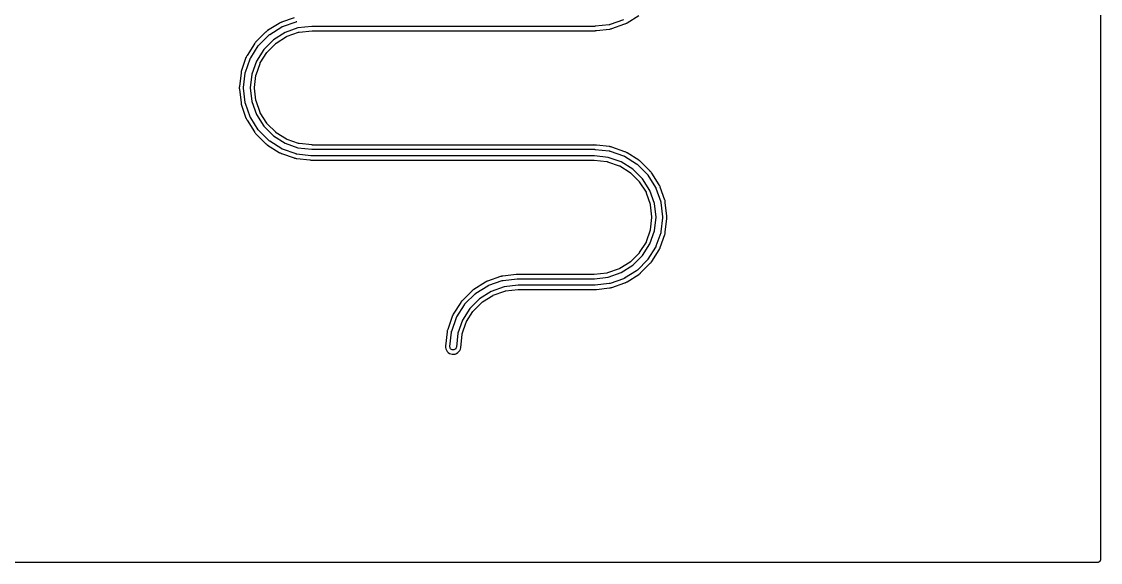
# Model space of a CAD drawing. Extents: x 140 to 150, y -60 to -50.
# Drawn here: x 145 to 150, y -60 to -57.49 of the extents above; entities that cross this region are included whole.
import ezdxf

# ---------------------------------------------------------------- set-up
doc = ezdxf.new("R2010")
doc.units = 0
doc.layers.add('BLACK', color=7, linetype='CONTINUOUS')

msp = doc.modelspace()

# ---------------------------------------------------------------- linework, layer by layer
at = {"layer": 'BLACK', "linetype": 'CONTINUOUS'}
for p, q in [((150, -55.0477), (150, -59.9874)), ((146.196, -57.4994), (146.195, -57.5005)), ((146.199, -57.4983), (146.196, -57.4994)), ((146.202, -57.4969), (146.199, -57.4981)), ((146.199, -57.4981), (146.199, -57.4982)), ((146.199, -57.4982), (146.199, -57.4982)), ((146.199, -57.4982), (146.199, -57.4983)), ((146.203, -57.4964), (146.202, -57.4969)), ((146.204, -57.4963), (146.203, -57.4964)), ((146.264, -57.475), (146.204, -57.4961)), ((146.204, -57.4961), (146.204, -57.4962)), ((146.204, -57.4962), (146.204, -57.4963)), ((146.21, -57.5154), (146.272, -57.4935)), ((146.272, -57.4935), (146.273, -57.4932)), ((146.273, -57.4932), (146.274, -57.4929)), ((146.274, -57.4929), (146.275, -57.4926)), ((147.79, -57.4846), (147.728, -57.5065)), ((147.804, -57.5006), (147.805, -57.4995)), ((147.805, -57.4994), (147.806, -57.4993)), ((147.805, -57.4995), (147.805, -57.4994)), ((147.806, -57.499), (147.86, -57.4651)), ((147.806, -57.4993), (147.806, -57.499)), ((146.131, -57.5419), (146.086, -57.587)), ((146.132, -57.5416), (146.131, -57.5419)), ((146.133, -57.5399), (146.132, -57.5412)), ((146.132, -57.5412), (146.132, -57.5414)), ((146.132, -57.5414), (146.132, -57.5416)), ((146.135, -57.5382), (146.133, -57.5399)), ((146.136, -57.538), (146.135, -57.5381)), ((146.135, -57.5381), (146.135, -57.5381)), ((146.135, -57.5381), (146.135, -57.5382)), ((146.138, -57.5362), (146.136, -57.538)), ((146.139, -57.5354), (146.138, -57.5362)), ((146.14, -57.5352), (146.139, -57.5354)), ((146.194, -57.501), (146.14, -57.5349)), ((146.14, -57.5349), (146.14, -57.535)), ((146.14, -57.535), (146.14, -57.5352)), ((146.15, -57.5525), (146.206, -57.5173)), ((146.221, -57.5433), (146.167, -57.5773)), ((146.195, -57.5006), (146.194, -57.5007)), ((146.194, -57.5007), (146.194, -57.501)), ((146.195, -57.5005), (146.195, -57.5006)), ((146.206, -57.5167), (146.208, -57.5162)), ((146.206, -57.5173), (146.206, -57.5167)), ((146.208, -57.5162), (146.209, -57.5156)), ((146.209, -57.5156), (146.21, -57.5154)), ((146.281, -57.5222), (146.221, -57.5433)), ((146.231, -57.561), (146.284, -57.5423)), ((146.345, -57.515), (146.281, -57.5222)), ((146.284, -57.5422), (146.285, -57.542)), ((146.284, -57.5423), (146.284, -57.5422)), ((146.284, -57.5423), (146.284, -57.5423)), ((146.284, -57.5423), (146.284, -57.5423)), ((146.285, -57.542), (146.287, -57.5417)), ((146.287, -57.5417), (146.346, -57.5351)), ((146.287, -57.5417), (146.287, -57.5417)), ((146.287, -57.5417), (146.287, -57.5417)), ((147.654, -57.515), (146.345, -57.515)), ((146.346, -57.5351), (146.347, -57.535)), ((146.346, -57.5351), (146.346, -57.5351)), ((146.346, -57.5351), (146.346, -57.5351)), ((146.347, -57.535), (147.651, -57.535)), ((147.651, -57.535), (147.652, -57.535)), ((147.652, -57.535), (147.652, -57.5351)), ((147.652, -57.5351), (147.656, -57.535)), ((147.656, -57.515), (147.654, -57.515)), ((147.654, -57.515), (147.654, -57.515)), ((147.657, -57.515), (147.656, -57.515)), ((147.656, -57.515), (147.656, -57.515)), ((147.656, -57.535), (147.656, -57.535)), ((147.656, -57.535), (147.658, -57.535)), ((147.659, -57.5148), (147.657, -57.5149)), ((147.657, -57.5149), (147.657, -57.515)), ((147.657, -57.515), (147.657, -57.515)), ((147.658, -57.535), (147.659, -57.5348)), ((147.724, -57.5074), (147.659, -57.5148)), ((147.659, -57.5148), (147.659, -57.5148)), ((147.659, -57.5348), (147.663, -57.5344)), ((147.659, -57.5348), (147.659, -57.5348)), ((147.659, -57.5348), (147.659, -57.5348)), ((147.663, -57.5344), (147.664, -57.5343)), ((147.664, -57.5343), (147.725, -57.5274)), ((147.725, -57.5074), (147.724, -57.5074)), ((147.726, -57.5071), (147.725, -57.5074)), ((147.725, -57.5274), (147.725, -57.5274)), ((147.725, -57.5274), (147.725, -57.5274)), ((147.725, -57.5274), (147.726, -57.5274)), ((147.727, -57.5068), (147.726, -57.5071)), ((147.726, -57.5274), (147.727, -57.5273)), ((147.728, -57.5065), (147.727, -57.5068)), ((147.727, -57.5273), (147.73, -57.5266)), ((147.73, -57.5266), (147.733, -57.526)), ((147.73, -57.5266), (147.73, -57.5266)), ((147.73, -57.5266), (147.73, -57.5266)), ((147.73, -57.5266), (147.73, -57.5266)), ((147.733, -57.526), (147.735, -57.5253)), ((147.735, -57.5251), (147.736, -57.525)), ((147.735, -57.5252), (147.735, -57.5251)), ((147.735, -57.5253), (147.735, -57.5252)), ((147.736, -57.525), (147.796, -57.5039)), ((147.796, -57.5037), (147.797, -57.5036)), ((147.796, -57.5038), (147.796, -57.5037)), ((147.796, -57.5039), (147.796, -57.5038)), ((147.797, -57.5036), (147.798, -57.5031)), ((147.798, -57.5031), (147.801, -57.5019)), ((147.801, -57.5017), (147.804, -57.5006)), ((147.801, -57.5018), (147.801, -57.5017)), ((147.801, -57.5019), (147.801, -57.5018)), ((147.801, -57.5018), (147.801, -57.5018)), ((146.079, -57.5957), (146.045, -57.6498)), ((146.08, -57.5951), (146.079, -57.5954)), ((146.079, -57.5954), (146.079, -57.5957)), ((146.081, -57.5934), (146.08, -57.595)), ((146.08, -57.595), (146.08, -57.5951)), ((146.082, -57.5913), (146.081, -57.5934)), ((146.084, -57.5888), (146.082, -57.591)), ((146.082, -57.591), (146.082, -57.5911)), ((146.082, -57.5911), (146.082, -57.5912)), ((146.082, -57.5912), (146.082, -57.5913)), ((146.086, -57.5876), (146.084, -57.5888)), ((146.086, -57.587), (146.086, -57.5871)), ((146.086, -57.5871), (146.086, -57.5874)), ((146.086, -57.5874), (146.086, -57.5876)), ((146.1, -57.602), (146.146, -57.5552)), ((146.167, -57.5773), (146.122, -57.6224)), ((146.138, -57.6339), (146.178, -57.594)), ((146.146, -57.5552), (146.147, -57.5545)), ((146.147, -57.5545), (146.148, -57.5537)), ((146.148, -57.5537), (146.149, -57.5529)), ((146.149, -57.5529), (146.15, -57.5525)), ((146.178, -57.5937), (146.179, -57.593)), ((146.178, -57.5938), (146.178, -57.5937)), ((146.178, -57.5939), (146.178, -57.5938)), ((146.178, -57.594), (146.178, -57.5939)), ((146.179, -57.593), (146.18, -57.5923)), ((146.18, -57.5922), (146.228, -57.5622)), ((146.18, -57.5923), (146.18, -57.5922)), ((146.18, -57.5923), (146.18, -57.5923)), ((146.228, -57.5621), (146.229, -57.562)), ((146.228, -57.5622), (146.228, -57.5621)), ((146.228, -57.5621), (146.228, -57.5621)), ((146.229, -57.562), (146.23, -57.5615)), ((146.23, -57.5615), (146.231, -57.561)), ((146.231, -57.561), (146.231, -57.561)), ((146.231, -57.561), (146.231, -57.561)), ((146.045, -57.6498), (146.045, -57.6499)), ((146.045, -57.6499), (146.045, -57.6502)), ((146.062, -57.6614), (146.097, -57.6054)), ((146.122, -57.6224), (146.088, -57.6764)), ((146.097, -57.6046), (146.098, -57.6036)), ((146.097, -57.6054), (146.097, -57.6046)), ((146.098, -57.6036), (146.099, -57.6026)), ((146.099, -57.6026), (146.1, -57.602)), ((146.106, -57.6839), (146.137, -57.6361)), ((146.137, -57.6349), (146.138, -57.634)), ((146.137, -57.6358), (146.137, -57.6349)), ((146.137, -57.6359), (146.137, -57.6358)), ((146.137, -57.636), (146.137, -57.6359)), ((146.137, -57.6361), (146.137, -57.636)), ((146.138, -57.634), (146.138, -57.6339)), ((146.138, -57.634), (146.138, -57.634)), ((146.04, -57.6599), (146.019, -57.7201)), ((146.038, -57.7278), (146.06, -57.6653)), ((146.041, -57.6595), (146.04, -57.6599)), ((146.042, -57.6548), (146.041, -57.6573)), ((146.041, -57.6573), (146.041, -57.659)), ((146.041, -57.659), (146.041, -57.6592)), ((146.041, -57.6592), (146.041, -57.6595)), ((146.043, -57.6545), (146.042, -57.6547)), ((146.042, -57.6547), (146.042, -57.6547)), ((146.042, -57.6547), (146.042, -57.6548)), ((146.044, -57.652), (146.043, -57.6545)), ((146.045, -57.6505), (146.044, -57.652)), ((146.045, -57.6502), (146.045, -57.6505)), ((146.06, -57.6634), (146.061, -57.6622)), ((146.06, -57.6645), (146.06, -57.6634)), ((146.06, -57.6653), (146.06, -57.6645)), ((146.061, -57.6622), (146.062, -57.6614)), ((146.088, -57.6764), (146.067, -57.7366)), ((146.087, -57.7397), (146.105, -57.6865)), ((146.105, -57.6861), (146.106, -57.6851)), ((146.105, -57.6862), (146.105, -57.6861)), ((146.105, -57.6863), (146.105, -57.6862)), ((146.105, -57.6865), (146.105, -57.6863)), ((146.106, -57.684), (146.106, -57.6839)), ((146.106, -57.6841), (146.106, -57.684)), ((146.106, -57.6851), (146.106, -57.6841)), ((146.017, -57.731), (146.01, -57.7944)), ((146.018, -57.7256), (146.017, -57.7283)), ((146.017, -57.7283), (146.017, -57.7301)), ((146.017, -57.7301), (146.017, -57.7303)), ((146.017, -57.7303), (146.017, -57.7306)), ((146.017, -57.7306), (146.017, -57.731)), ((146.019, -57.7209), (146.018, -57.7226)), ((146.018, -57.7226), (146.018, -57.7253)), ((146.018, -57.7253), (146.018, -57.7254)), ((146.018, -57.7254), (146.018, -57.7255)), ((146.018, -57.7255), (146.018, -57.7256)), ((146.019, -57.7201), (146.019, -57.7203)), ((146.019, -57.7203), (146.019, -57.7206)), ((146.019, -57.7206), (146.019, -57.7209)), ((146.029, -57.7978), (146.037, -57.7321)), ((146.037, -57.7287), (146.038, -57.7278)), ((146.037, -57.7299), (146.037, -57.7287)), ((146.037, -57.7311), (146.037, -57.7299)), ((146.037, -57.7321), (146.037, -57.7311)), ((146.067, -57.7366), (146.059, -57.8)), ((146.08, -57.7986), (146.086, -57.7425)), ((146.086, -57.741), (146.087, -57.7399)), ((146.086, -57.7421), (146.086, -57.741)), ((146.086, -57.7422), (146.086, -57.7421)), ((146.086, -57.7423), (146.086, -57.7422)), ((146.086, -57.7425), (146.086, -57.7423)), ((146.087, -57.7398), (146.087, -57.7397)), ((146.087, -57.7399), (146.087, -57.7398)), ((146.01, -57.7953), (146.009, -57.797)), ((146.009, -57.797), (146.009, -57.7998)), ((146.009, -57.7998), (146.009, -57.8)), ((146.009, -57.8), (146.009, -57.8001)), ((146.01, -57.7944), (146.01, -57.7946)), ((146.01, -57.7946), (146.01, -57.7949)), ((146.01, -57.7949), (146.01, -57.7953)), ((146.029, -57.7987), (146.029, -57.7978)), ((146.029, -57.8), (146.029, -57.7987)), ((146.029, -57.8013), (146.029, -57.8)), ((146.059, -57.8), (146.067, -57.8634)), ((146.08, -57.7987), (146.08, -57.7986)), ((146.08, -57.7988), (146.08, -57.7987)), ((146.08, -57.7999), (146.08, -57.7988)), ((146.08, -57.8011), (146.08, -57.7999)), ((146.009, -57.8001), (146.009, -57.8002)), ((146.009, -57.8002), (146.009, -57.803)), ((146.009, -57.803), (146.01, -57.8047)), ((146.01, -57.8047), (146.01, -57.8049)), ((146.01, -57.8049), (146.01, -57.8052)), ((146.01, -57.8052), (146.01, -57.8056)), ((146.01, -57.8056), (146.017, -57.869)), ((146.029, -57.8022), (146.029, -57.8013)), ((146.037, -57.8679), (146.029, -57.8022)), ((146.08, -57.8012), (146.08, -57.8011)), ((146.08, -57.8011), (146.08, -57.8011)), ((146.08, -57.8014), (146.08, -57.8012)), ((146.086, -57.8575), (146.08, -57.8014)), ((146.017, -57.869), (146.017, -57.8692)), ((146.017, -57.8692), (146.017, -57.8695)), ((146.017, -57.8695), (146.017, -57.8699)), ((146.017, -57.8699), (146.017, -57.8717)), ((146.017, -57.8717), (146.018, -57.8744)), ((146.018, -57.8744), (146.018, -57.8745)), ((146.018, -57.8745), (146.018, -57.8746)), ((146.018, -57.8746), (146.018, -57.8747)), ((146.018, -57.8747), (146.018, -57.8774)), ((146.018, -57.8774), (146.019, -57.8791)), ((146.019, -57.8791), (146.019, -57.8792)), ((146.019, -57.8792), (146.019, -57.8796)), ((146.019, -57.8796), (146.019, -57.8799)), ((146.019, -57.8799), (146.04, -57.9401)), ((146.037, -57.8689), (146.037, -57.8679)), ((146.037, -57.8701), (146.037, -57.8689)), ((146.037, -57.8713), (146.037, -57.8701)), ((146.038, -57.8722), (146.037, -57.8713)), ((146.06, -57.9346), (146.038, -57.8722)), ((146.067, -57.8634), (146.088, -57.9236)), ((146.086, -57.8576), (146.086, -57.8575)), ((146.086, -57.8577), (146.086, -57.8576)), ((146.086, -57.8588), (146.086, -57.8577)), ((146.087, -57.8599), (146.086, -57.8588)), ((146.087, -57.86), (146.087, -57.8599)), ((146.087, -57.8601), (146.087, -57.86)), ((146.087, -57.8603), (146.087, -57.8601)), ((146.105, -57.9135), (146.087, -57.8603)), ((146.04, -57.9401), (146.04, -57.9403)), ((146.04, -57.9403), (146.041, -57.9407)), ((146.041, -57.9407), (146.041, -57.941)), ((146.041, -57.941), (146.041, -57.9427)), ((146.041, -57.9427), (146.042, -57.9452)), ((146.042, -57.9452), (146.042, -57.9453)), ((146.042, -57.9453), (146.042, -57.9454)), ((146.042, -57.9454), (146.043, -57.9455)), ((146.043, -57.9455), (146.044, -57.948)), ((146.044, -57.948), (146.045, -57.9495)), ((146.045, -57.9495), (146.045, -57.9496)), ((146.045, -57.9496), (146.045, -57.9499)), ((146.045, -57.9499), (146.045, -57.9502)), ((146.06, -57.9355), (146.06, -57.9346)), ((146.06, -57.9366), (146.06, -57.9355)), ((146.061, -57.9378), (146.06, -57.9366)), ((146.062, -57.9386), (146.061, -57.9378)), ((146.097, -57.9946), (146.062, -57.9386)), ((146.088, -57.9236), (146.122, -57.9776)), ((146.105, -57.9136), (146.105, -57.9135)), ((146.105, -57.9137), (146.105, -57.9136)), ((146.106, -57.9148), (146.105, -57.9137)), ((146.106, -57.9158), (146.106, -57.9148)), ((146.106, -57.9159), (146.106, -57.9158)), ((146.106, -57.9161), (146.106, -57.9159)), ((146.106, -57.9159), (146.106, -57.9159)), ((146.137, -57.9639), (146.106, -57.9161)), ((146.045, -57.9502), (146.079, -58.0043)), ((146.097, -57.9954), (146.097, -57.9946)), ((146.098, -57.9964), (146.097, -57.9954)), ((146.099, -57.9974), (146.098, -57.9964)), ((146.1, -57.998), (146.099, -57.9974)), ((146.146, -58.0448), (146.1, -57.998)), ((146.122, -57.9776), (146.167, -58.0227)), ((146.137, -57.964), (146.137, -57.9639)), ((146.137, -57.9649), (146.137, -57.964)), ((146.137, -57.964), (146.137, -57.964)), ((146.138, -57.9658), (146.137, -57.9649)), ((146.138, -57.9659), (146.138, -57.9658)), ((146.138, -57.966), (146.138, -57.9659)), ((146.138, -57.9661), (146.138, -57.966)), ((146.178, -58.006), (146.138, -57.9661)), ((146.079, -58.0043), (146.079, -58.0044)), ((146.079, -58.0044), (146.079, -58.0047)), ((146.079, -58.0047), (146.08, -58.005)), ((146.08, -58.005), (146.081, -58.0066)), ((146.081, -58.0066), (146.082, -58.0087)), ((146.082, -58.0087), (146.082, -58.0089)), ((146.082, -58.0089), (146.082, -58.0089)), ((146.082, -58.0089), (146.082, -58.009)), ((146.082, -58.009), (146.084, -58.0112)), ((146.084, -58.0112), (146.086, -58.0124)), ((146.086, -58.0124), (146.086, -58.0125)), ((146.086, -58.0125), (146.086, -58.0128)), ((146.086, -58.0128), (146.086, -58.013)), ((146.086, -58.013), (146.131, -58.0581)), ((146.147, -58.0455), (146.146, -58.0448)), ((146.148, -58.0463), (146.147, -58.0455)), ((146.149, -58.0471), (146.148, -58.0463)), ((146.15, -58.0475), (146.149, -58.0471)), ((146.206, -58.0827), (146.15, -58.0475)), ((146.167, -58.0227), (146.221, -58.0567)), ((146.178, -58.0061), (146.178, -58.006)), ((146.179, -58.0068), (146.178, -58.0061)), ((146.178, -58.0061), (146.178, -58.0061)), ((146.18, -58.0076), (146.179, -58.0068)), ((146.18, -58.0077), (146.18, -58.0076)), ((146.18, -58.0076), (146.18, -58.0076)), ((146.18, -58.0078), (146.18, -58.0077)), ((146.228, -58.0378), (146.18, -58.0078)), ((146.228, -58.0379), (146.228, -58.0378)), ((146.228, -58.0378), (146.228, -58.0378)), ((146.229, -58.0384), (146.228, -58.0379)), ((146.23, -58.0389), (146.229, -58.0384)), ((146.231, -58.0389), (146.23, -58.0389)), ((146.231, -58.039), (146.231, -58.0389)), ((146.284, -58.0577), (146.231, -58.039)), ((146.231, -58.039), (146.231, -58.039)), ((146.131, -58.0581), (146.131, -58.0583)), ((146.131, -58.0583), (146.132, -58.0585)), ((146.132, -58.0585), (146.132, -58.0588)), ((146.132, -58.0588), (146.133, -58.0601)), ((146.133, -58.0601), (146.135, -58.0618)), ((146.135, -58.0618), (146.135, -58.0619)), ((146.135, -58.0619), (146.135, -58.062)), ((146.135, -58.062), (146.136, -58.062)), ((146.136, -58.062), (146.138, -58.0638)), ((146.138, -58.0638), (146.139, -58.0646)), ((146.139, -58.0646), (146.139, -58.0647)), ((146.139, -58.0647), (146.14, -58.0649)), ((146.14, -58.0649), (146.14, -58.0651)), ((146.14, -58.0651), (146.194, -58.099)), ((146.194, -58.099), (146.194, -58.0991)), ((146.194, -58.0991), (146.195, -58.0994)), ((146.195, -58.0994), (146.195, -58.0995)), ((146.195, -58.0995), (146.196, -58.1006)), ((146.206, -58.0833), (146.206, -58.0827)), ((146.208, -58.0838), (146.206, -58.0833)), ((146.209, -58.0844), (146.208, -58.0838)), ((146.21, -58.0846), (146.209, -58.0844)), ((146.272, -58.1065), (146.21, -58.0846)), ((146.221, -58.0567), (146.281, -58.0778)), ((146.281, -58.0778), (146.345, -58.085)), ((146.285, -58.058), (146.284, -58.0577)), ((146.284, -58.0577), (146.284, -58.0577)), ((146.284, -58.0577), (146.284, -58.0577)), ((146.286, -58.0583), (146.285, -58.058)), ((146.287, -58.0583), (146.286, -58.0583)), ((146.346, -58.0649), (146.287, -58.0583)), ((146.287, -58.0583), (146.287, -58.0583)), ((146.287, -58.0583), (146.287, -58.0583)), ((146.345, -58.085), (147.654, -58.085)), ((146.347, -58.065), (146.346, -58.0649)), ((146.346, -58.0649), (146.346, -58.0649)), ((147.651, -58.065), (146.347, -58.065)), ((146.347, -58.065), (146.347, -58.065)), ((147.652, -58.0649), (147.651, -58.065)), ((147.656, -58.065), (147.652, -58.0649)), ((147.654, -58.085), (147.654, -58.085)), ((147.654, -58.085), (147.656, -58.085)), ((147.658, -58.065), (147.656, -58.065)), ((147.656, -58.065), (147.656, -58.065)), ((147.656, -58.065), (147.656, -58.065)), ((147.656, -58.085), (147.656, -58.085)), ((147.656, -58.085), (147.657, -58.085)), ((147.657, -58.085), (147.657, -58.085)), ((147.657, -58.085), (147.657, -58.0851)), ((147.657, -58.0851), (147.659, -58.0852)), ((147.659, -58.0652), (147.658, -58.065)), ((147.663, -58.0656), (147.659, -58.0652)), ((147.659, -58.0652), (147.659, -58.0652)), ((147.659, -58.0652), (147.659, -58.0652)), ((147.659, -58.0852), (147.659, -58.0852)), ((147.659, -58.0852), (147.724, -58.0926)), ((147.664, -58.0657), (147.663, -58.0656)), ((147.725, -58.0726), (147.664, -58.0657)), ((147.664, -58.0657), (147.664, -58.0657)), ((147.724, -58.0926), (147.725, -58.0926)), ((147.726, -58.0726), (147.725, -58.0726)), ((147.725, -58.0726), (147.725, -58.0726)), ((147.725, -58.0726), (147.725, -58.0726)), ((147.725, -58.0926), (147.726, -58.0929)), ((147.727, -58.0727), (147.726, -58.0726)), ((147.726, -58.0929), (147.727, -58.0932)), ((147.73, -58.0734), (147.727, -58.0727)), ((147.727, -58.0932), (147.728, -58.0935)), ((147.728, -58.0935), (147.79, -58.1154)), ((147.733, -58.074), (147.73, -58.0734)), ((147.73, -58.0734), (147.73, -58.0734)), ((147.73, -58.0734), (147.73, -58.0734)), ((147.73, -58.0734), (147.73, -58.0734)), ((147.735, -58.0747), (147.733, -58.074)), ((147.735, -58.0748), (147.735, -58.0747)), ((147.735, -58.075), (147.735, -58.0748)), ((147.736, -58.075), (147.735, -58.075)), ((147.796, -58.0961), (147.736, -58.075)), ((147.796, -58.0962), (147.796, -58.0961)), ((147.797, -58.0963), (147.796, -58.0962)), ((147.797, -58.0964), (147.797, -58.0963)), ((147.798, -58.0969), (147.797, -58.0964)), ((147.801, -58.0981), (147.798, -58.0969)), ((147.801, -58.0982), (147.801, -58.0981)), ((147.801, -58.0981), (147.801, -58.0981)), ((147.804, -58.0994), (147.801, -58.0982)), ((147.801, -58.0982), (147.801, -58.0982)), ((147.805, -58.1005), (147.804, -58.0994)), ((146.196, -58.1006), (146.199, -58.1017)), ((146.199, -58.1017), (146.199, -58.1018)), ((146.199, -58.1018), (146.199, -58.1019)), ((146.199, -58.1019), (146.199, -58.1019)), ((146.199, -58.1019), (146.202, -58.1031)), ((146.202, -58.1031), (146.203, -58.1036)), ((146.203, -58.1036), (146.203, -58.1037)), ((146.203, -58.1037), (146.204, -58.1038)), ((146.204, -58.1038), (146.204, -58.1039)), ((146.204, -58.1039), (146.264, -58.125)), ((146.264, -58.125), (146.265, -58.125)), ((146.265, -58.125), (146.265, -58.1252)), ((146.265, -58.1252), (146.265, -58.1253)), ((146.265, -58.1253), (146.267, -58.126)), ((146.267, -58.126), (146.27, -58.1266)), ((146.27, -58.1266), (146.27, -58.1266)), ((146.27, -58.1266), (146.27, -58.1266)), ((146.27, -58.1266), (146.27, -58.1266)), ((146.27, -58.1266), (146.273, -58.1273)), ((146.273, -58.1068), (146.272, -58.1065)), ((146.274, -58.1071), (146.273, -58.1068)), ((146.273, -58.1273), (146.274, -58.1274)), ((146.275, -58.1074), (146.274, -58.1071)), ((146.274, -58.1274), (146.275, -58.1274)), ((146.276, -58.1074), (146.275, -58.1074)), ((146.275, -58.1274), (146.275, -58.1274)), ((146.275, -58.1274), (146.275, -58.1274)), ((146.275, -58.1274), (146.336, -58.1343)), ((146.341, -58.1148), (146.276, -58.1074)), ((146.336, -58.1343), (146.336, -58.1343)), ((146.336, -58.1343), (146.337, -58.1344)), ((146.337, -58.1344), (146.34, -58.1348)), ((146.34, -58.1348), (146.341, -58.1348)), ((146.343, -58.1149), (146.341, -58.1148)), ((146.341, -58.1148), (146.341, -58.1148)), ((146.341, -58.1348), (146.341, -58.1348)), ((146.341, -58.1348), (146.342, -58.135)), ((146.342, -58.135), (146.344, -58.135)), ((146.343, -58.115), (146.343, -58.1149)), ((146.344, -58.115), (146.343, -58.115)), ((146.343, -58.115), (146.343, -58.115)), ((146.346, -58.115), (146.344, -58.115)), ((146.344, -58.115), (146.344, -58.115)), ((146.344, -58.135), (146.344, -58.135)), ((146.344, -58.135), (146.344, -58.135)), ((146.344, -58.135), (146.348, -58.1351)), ((147.655, -58.115), (146.346, -58.115)), ((146.346, -58.115), (146.346, -58.115)), ((146.348, -58.1351), (146.349, -58.135)), ((146.349, -58.135), (147.653, -58.135)), ((147.653, -58.135), (147.653, -58.135)), ((147.653, -58.135), (147.654, -58.1351)), ((147.654, -58.1351), (147.654, -58.1351)), ((147.654, -58.1351), (147.713, -58.1417)), ((147.719, -58.1222), (147.655, -58.115)), ((147.713, -58.1417), (147.713, -58.1417)), ((147.713, -58.1417), (147.713, -58.1417)), ((147.713, -58.1417), (147.714, -58.1417)), ((147.714, -58.1417), (147.715, -58.142)), ((147.715, -58.142), (147.716, -58.1423)), ((147.716, -58.1423), (147.716, -58.1423)), ((147.716, -58.1423), (147.716, -58.1423)), ((147.716, -58.1423), (147.769, -58.161)), ((147.779, -58.1433), (147.719, -58.1222)), ((147.833, -58.1773), (147.779, -58.1433)), ((147.79, -58.1154), (147.791, -58.1156)), ((147.791, -58.1156), (147.792, -58.1162)), ((147.792, -58.1162), (147.794, -58.1167)), ((147.794, -58.1167), (147.794, -58.1173)), ((147.794, -58.1173), (147.85, -58.1525)), ((147.805, -58.1006), (147.805, -58.1005)), ((147.806, -58.1009), (147.805, -58.1006)), ((147.806, -58.101), (147.806, -58.1009)), ((147.86, -58.1349), (147.806, -58.101)), ((147.86, -58.1351), (147.86, -58.1349)), ((147.861, -58.1353), (147.86, -58.1351)), ((147.861, -58.1354), (147.861, -58.1353)), ((147.862, -58.1362), (147.861, -58.1354)), ((147.864, -58.138), (147.862, -58.1362)), ((147.865, -58.1381), (147.864, -58.138)), ((147.864, -58.138), (147.864, -58.138)), ((147.865, -58.1382), (147.865, -58.1381)), ((147.867, -58.1399), (147.865, -58.1382)), ((147.868, -58.1412), (147.867, -58.1399)), ((147.868, -58.1415), (147.868, -58.1412)), ((147.869, -58.1418), (147.868, -58.1415)), ((147.869, -58.1419), (147.869, -58.1418)), ((147.914, -58.187), (147.869, -58.1419)), ((147.769, -58.161), (147.769, -58.161)), ((147.769, -58.161), (147.769, -58.1611)), ((147.769, -58.1611), (147.77, -58.1611)), ((147.77, -58.1611), (147.771, -58.1616)), ((147.771, -58.1616), (147.772, -58.1621)), ((147.772, -58.1621), (147.772, -58.1622)), ((147.772, -58.1622), (147.772, -58.1622)), ((147.772, -58.1622), (147.82, -58.1922)), ((147.82, -58.1922), (147.82, -58.1923)), ((147.82, -58.1923), (147.82, -58.1924)), ((147.82, -58.1924), (147.82, -58.1924)), ((147.82, -58.1924), (147.821, -58.1932)), ((147.821, -58.1932), (147.822, -58.1939)), ((147.822, -58.1939), (147.822, -58.1939)), ((147.822, -58.1939), (147.822, -58.194)), ((147.822, -58.194), (147.862, -58.2339)), ((147.878, -58.2224), (147.833, -58.1773)), ((147.85, -58.1525), (147.851, -58.1529)), ((147.851, -58.1529), (147.852, -58.1537)), ((147.852, -58.1537), (147.853, -58.1545)), ((147.853, -58.1545), (147.854, -58.1552)), ((147.854, -58.1552), (147.901, -58.202)), ((147.914, -58.1873), (147.914, -58.187)), ((147.914, -58.1875), (147.914, -58.1873)), ((147.914, -58.1876), (147.914, -58.1875)), ((147.916, -58.1888), (147.914, -58.1876)), ((147.918, -58.191), (147.916, -58.1888)), ((147.918, -58.1911), (147.918, -58.191)), ((147.918, -58.191), (147.918, -58.191)), ((147.918, -58.1913), (147.918, -58.1911)), ((147.919, -58.1934), (147.918, -58.1913)), ((147.92, -58.195), (147.919, -58.1934)), ((147.921, -58.1953), (147.92, -58.195)), ((147.921, -58.1956), (147.921, -58.1953)), ((147.921, -58.1957), (147.921, -58.1956)), ((147.955, -58.2498), (147.921, -58.1957)), ((147.862, -58.2339), (147.862, -58.234)), ((147.862, -58.234), (147.862, -58.2341)), ((147.862, -58.2341), (147.862, -58.2342)), ((147.862, -58.2342), (147.863, -58.2351)), ((147.863, -58.2351), (147.863, -58.236)), ((147.863, -58.236), (147.863, -58.236)), ((147.863, -58.236), (147.863, -58.2361)), ((147.863, -58.2361), (147.894, -58.2839)), ((147.912, -58.2764), (147.878, -58.2224)), ((147.901, -58.202), (147.901, -58.2026)), ((147.901, -58.2026), (147.902, -58.2036)), ((147.902, -58.2036), (147.903, -58.2046)), ((147.903, -58.2046), (147.903, -58.2054)), ((147.903, -58.2054), (147.938, -58.2614)), ((147.955, -58.2501), (147.955, -58.2498)), ((147.894, -58.2839), (147.894, -58.2841)), ((147.894, -58.2841), (147.894, -58.2841)), ((147.894, -58.2841), (147.894, -58.2842)), ((147.894, -58.2842), (147.894, -58.2852)), ((147.894, -58.2852), (147.895, -58.2863)), ((147.895, -58.2863), (147.895, -58.2864)), ((147.895, -58.2864), (147.895, -58.2865)), ((147.895, -58.2865), (147.913, -58.3397)), ((147.933, -58.3366), (147.912, -58.2764)), ((147.938, -58.2614), (147.939, -58.2622)), ((147.939, -58.2622), (147.94, -58.2633)), ((147.94, -58.2633), (147.94, -58.2645)), ((147.94, -58.2645), (147.94, -58.2654)), ((147.94, -58.2654), (147.962, -58.3278)), ((147.955, -58.2504), (147.955, -58.2501)), ((147.955, -58.2505), (147.955, -58.2504)), ((147.956, -58.252), (147.955, -58.2505)), ((147.957, -58.2545), (147.956, -58.252)), ((147.958, -58.2546), (147.957, -58.2545)), ((147.957, -58.2545), (147.957, -58.2545)), ((147.958, -58.2548), (147.958, -58.2546)), ((147.959, -58.2573), (147.958, -58.2548)), ((147.959, -58.259), (147.959, -58.2573)), ((147.959, -58.2593), (147.959, -58.259)), ((147.96, -58.2597), (147.959, -58.2593)), ((147.96, -58.2599), (147.96, -58.2597)), ((147.981, -58.3201), (147.96, -58.2599)), ((147.913, -58.3397), (147.913, -58.3399)), ((147.913, -58.3399), (147.913, -58.34)), ((147.913, -58.34), (147.913, -58.3401)), ((147.913, -58.3401), (147.914, -58.3412)), ((147.914, -58.3412), (147.914, -58.3423)), ((147.914, -58.3423), (147.914, -58.3424)), ((147.914, -58.3424), (147.914, -58.3425)), ((147.914, -58.3425), (147.92, -58.3986)), ((147.941, -58.4), (147.933, -58.3366)), ((147.962, -58.3278), (147.963, -58.3287)), ((147.963, -58.3287), (147.963, -58.3299)), ((147.963, -58.3299), (147.963, -58.3311)), ((147.963, -58.3311), (147.963, -58.3321)), ((147.963, -58.3321), (147.971, -58.3978)), ((147.981, -58.3204), (147.981, -58.3201)), ((147.981, -58.3208), (147.981, -58.3204)), ((147.981, -58.3209), (147.981, -58.3208)), ((147.982, -58.3226), (147.981, -58.3209)), ((147.982, -58.3253), (147.982, -58.3226)), ((147.982, -58.3254), (147.982, -58.3253)), ((147.982, -58.3256), (147.982, -58.3254)), ((147.982, -58.3254), (147.982, -58.3254)), ((147.983, -58.3283), (147.982, -58.3256)), ((147.983, -58.3301), (147.983, -58.3283)), ((147.983, -58.3304), (147.983, -58.3301)), ((147.983, -58.3308), (147.983, -58.3304)), ((147.983, -58.331), (147.983, -58.3308)), ((147.99, -58.3944), (147.983, -58.331)), ((147.92, -58.3986), (147.92, -58.3988)), ((147.92, -58.3988), (147.92, -58.3988)), ((147.92, -58.3988), (147.92, -58.3989)), ((147.92, -58.3989), (147.92, -58.4001)), ((147.933, -58.4634), (147.941, -58.4)), ((147.971, -58.3978), (147.971, -58.3987)), ((147.971, -58.3987), (147.971, -58.4)), ((147.971, -58.4), (147.971, -58.4013)), ((147.99, -58.3948), (147.99, -58.3944)), ((147.99, -58.3951), (147.99, -58.3948)), ((147.99, -58.3953), (147.99, -58.3951)), ((147.991, -58.397), (147.99, -58.3953)), ((147.991, -58.3998), (147.991, -58.397)), ((147.991, -58.3999), (147.991, -58.3998)), ((147.991, -58.4), (147.991, -58.3999)), ((147.991, -58.4002), (147.991, -58.4)), ((147.92, -58.4014), (147.914, -58.4575)), ((147.92, -58.4001), (147.92, -58.4012)), ((147.92, -58.4012), (147.92, -58.4013)), ((147.92, -58.4013), (147.92, -58.4014)), ((147.971, -58.4022), (147.963, -58.4679)), ((147.971, -58.4013), (147.971, -58.4022)), ((147.983, -58.469), (147.99, -58.4056)), ((147.99, -58.4047), (147.991, -58.403)), ((147.99, -58.405), (147.99, -58.4047)), ((147.99, -58.4054), (147.99, -58.405)), ((147.99, -58.4056), (147.99, -58.4054)), ((147.991, -58.403), (147.991, -58.4002)), ((147.913, -58.4603), (147.895, -58.5135)), ((147.912, -58.5236), (147.933, -58.4634)), ((147.914, -58.459), (147.913, -58.4601)), ((147.913, -58.4601), (147.913, -58.4602)), ((147.913, -58.4602), (147.913, -58.4603)), ((147.914, -58.4575), (147.914, -58.4577)), ((147.914, -58.4577), (147.914, -58.4578)), ((147.914, -58.4578), (147.914, -58.4579)), ((147.914, -58.4579), (147.914, -58.459)), ((147.962, -58.4722), (147.94, -58.5346)), ((147.96, -58.5401), (147.981, -58.4799)), ((147.963, -58.4713), (147.962, -58.4722)), ((147.963, -58.4679), (147.963, -58.4689)), ((147.963, -58.4689), (147.963, -58.4701)), ((147.963, -58.4701), (147.963, -58.4713)), ((147.981, -58.4791), (147.982, -58.4774)), ((147.981, -58.4794), (147.981, -58.4791)), ((147.981, -58.4797), (147.981, -58.4794)), ((147.981, -58.4799), (147.981, -58.4797)), ((147.982, -58.4744), (147.983, -58.4717)), ((147.982, -58.4745), (147.982, -58.4744)), ((147.982, -58.4746), (147.982, -58.4745)), ((147.982, -58.4747), (147.982, -58.4746)), ((147.982, -58.4774), (147.982, -58.4747)), ((147.983, -58.4694), (147.983, -58.469)), ((147.983, -58.4697), (147.983, -58.4694)), ((147.983, -58.4699), (147.983, -58.4697)), ((147.983, -58.4717), (147.983, -58.4699)), ((147.894, -58.5161), (147.863, -58.5639)), ((147.878, -58.5776), (147.912, -58.5236)), ((147.895, -58.5139), (147.894, -58.5149)), ((147.894, -58.5149), (147.894, -58.5159)), ((147.894, -58.5159), (147.894, -58.516)), ((147.894, -58.516), (147.894, -58.5161)), ((147.895, -58.5135), (147.895, -58.5137)), ((147.895, -58.5137), (147.895, -58.5138)), ((147.895, -58.5138), (147.895, -58.5139)), ((147.938, -58.5386), (147.903, -58.5946)), ((147.939, -58.5378), (147.938, -58.5386)), ((147.94, -58.5367), (147.939, -58.5378)), ((147.94, -58.5346), (147.94, -58.5355)), ((147.94, -58.5355), (147.94, -58.5367)), ((147.955, -58.5494), (147.956, -58.548)), ((147.955, -58.5498), (147.955, -58.5494)), ((147.955, -58.55), (147.955, -58.5498)), ((147.955, -58.5502), (147.955, -58.55)), ((147.956, -58.548), (147.957, -58.5455)), ((147.957, -58.5455), (147.958, -58.5454)), ((147.958, -58.5452), (147.959, -58.5427)), ((147.958, -58.5453), (147.958, -58.5452)), ((147.958, -58.5454), (147.958, -58.5453)), ((147.959, -58.5405), (147.96, -58.5401)), ((147.959, -58.5408), (147.959, -58.5405)), ((147.959, -58.541), (147.959, -58.5408)), ((147.959, -58.5427), (147.959, -58.541)), ((147.862, -58.5661), (147.822, -58.606)), ((147.833, -58.6227), (147.878, -58.5776)), ((147.901, -58.598), (147.854, -58.6448)), ((147.863, -58.5651), (147.862, -58.566)), ((147.862, -58.566), (147.862, -58.566)), ((147.862, -58.566), (147.862, -58.5661)), ((147.863, -58.5639), (147.863, -58.564)), ((147.863, -58.564), (147.863, -58.5641)), ((147.863, -58.5641), (147.863, -58.5642)), ((147.863, -58.5642), (147.863, -58.5651)), ((147.902, -58.5964), (147.901, -58.5974)), ((147.901, -58.5974), (147.901, -58.598)), ((147.903, -58.5954), (147.902, -58.5964)), ((147.903, -58.5946), (147.903, -58.5954)), ((147.921, -58.6043), (147.955, -58.5502)), ((147.769, -58.639), (147.716, -58.6577)), ((147.77, -58.6385), (147.769, -58.639)), ((147.769, -58.639), (147.769, -58.639)), ((147.769, -58.639), (147.769, -58.639)), ((147.771, -58.638), (147.77, -58.6385)), ((147.772, -58.6379), (147.771, -58.638)), ((147.82, -58.6078), (147.772, -58.6378)), ((147.772, -58.6378), (147.772, -58.6379)), ((147.772, -58.6379), (147.772, -58.6379)), ((147.779, -58.6567), (147.833, -58.6227)), ((147.85, -58.6475), (147.794, -58.6827)), ((147.821, -58.607), (147.82, -58.6077)), ((147.82, -58.6077), (147.82, -58.6077)), ((147.82, -58.6077), (147.82, -58.6078)), ((147.822, -58.6063), (147.821, -58.607)), ((147.822, -58.606), (147.822, -58.6061)), ((147.822, -58.6061), (147.822, -58.6062)), ((147.822, -58.6062), (147.822, -58.6063)), ((147.851, -58.6471), (147.85, -58.6475)), ((147.852, -58.6463), (147.851, -58.6471)), ((147.853, -58.6455), (147.852, -58.6463)), ((147.854, -58.6448), (147.853, -58.6455)), ((147.869, -58.6581), (147.914, -58.613)), ((147.914, -58.6124), (147.916, -58.6112)), ((147.914, -58.6126), (147.914, -58.6124)), ((147.914, -58.6128), (147.914, -58.6126)), ((147.914, -58.613), (147.914, -58.6128)), ((147.916, -58.6112), (147.918, -58.609)), ((147.918, -58.6087), (147.919, -58.6066)), ((147.918, -58.6088), (147.918, -58.6087)), ((147.918, -58.6089), (147.918, -58.6088)), ((147.918, -58.609), (147.918, -58.6089)), ((147.919, -58.6066), (147.92, -58.605)), ((147.92, -58.6049), (147.921, -58.6046)), ((147.92, -58.605), (147.92, -58.6049)), ((147.921, -58.6046), (147.921, -58.6043)), ((147.152, -58.6994), (147.151, -58.7005)), ((147.154, -58.6983), (147.152, -58.6994)), ((147.155, -58.6982), (147.154, -58.6983)), ((147.157, -58.6969), (147.155, -58.6981)), ((147.155, -58.6981), (147.155, -58.6982)), ((147.155, -58.6982), (147.155, -58.6982)), ((147.159, -58.6964), (147.157, -58.6969)), ((147.16, -58.6962), (147.159, -58.6963)), ((147.159, -58.6963), (147.159, -58.6964)), ((147.22, -58.675), (147.16, -58.6961)), ((147.16, -58.6961), (147.16, -58.6962)), ((147.165, -58.7154), (147.228, -58.6935)), ((147.221, -58.6748), (147.22, -58.6749)), ((147.22, -58.6749), (147.22, -58.675)), ((147.223, -58.674), (147.221, -58.6747)), ((147.221, -58.6747), (147.221, -58.6748)), ((147.225, -58.6734), (147.223, -58.674)), ((147.226, -58.6734), (147.225, -58.6734)), ((147.225, -58.6734), (147.225, -58.6734)), ((147.225, -58.6734), (147.225, -58.6734)), ((147.228, -58.6727), (147.226, -58.6734)), ((147.23, -58.6726), (147.228, -58.6727)), ((147.228, -58.6935), (147.229, -58.6932)), ((147.229, -58.6932), (147.23, -58.6929)), ((147.231, -58.6726), (147.23, -58.6726)), ((147.23, -58.6726), (147.23, -58.6726)), ((147.23, -58.6929), (147.231, -58.6926)), ((147.292, -58.6657), (147.231, -58.6726)), ((147.231, -58.6726), (147.231, -58.6726)), ((147.231, -58.6926), (147.232, -58.6926)), ((147.232, -58.6926), (147.297, -58.6852)), ((147.296, -58.6652), (147.292, -58.6656)), ((147.292, -58.6656), (147.292, -58.6657)), ((147.298, -58.665), (147.296, -58.6652)), ((147.296, -58.6652), (147.296, -58.6652)), ((147.296, -58.6652), (147.296, -58.6652)), ((147.297, -58.6852), (147.298, -58.6851)), ((147.297, -58.6852), (147.297, -58.6852)), ((147.3, -58.665), (147.298, -58.665)), ((147.298, -58.6851), (147.299, -58.685)), ((147.299, -58.685), (147.299, -58.685)), ((147.299, -58.685), (147.299, -58.685)), ((147.299, -58.685), (147.3, -58.685)), ((147.304, -58.6649), (147.3, -58.665)), ((147.3, -58.665), (147.3, -58.665)), ((147.3, -58.685), (147.301, -58.685)), ((147.301, -58.685), (147.301, -58.685)), ((147.301, -58.685), (147.655, -58.685)), ((147.304, -58.665), (147.304, -58.6649)), ((147.653, -58.665), (147.304, -58.665)), ((147.304, -58.665), (147.304, -58.665)), ((147.654, -58.6649), (147.653, -58.665)), ((147.713, -58.6583), (147.654, -58.6649)), ((147.654, -58.6649), (147.654, -58.6649)), ((147.654, -58.6649), (147.654, -58.6649)), ((147.655, -58.685), (147.719, -58.6778)), ((147.715, -58.658), (147.713, -58.6583)), ((147.713, -58.6583), (147.713, -58.6583)), ((147.713, -58.6583), (147.713, -58.6583)), ((147.716, -58.6578), (147.715, -58.658)), ((147.716, -58.6577), (147.716, -58.6577)), ((147.716, -58.6577), (147.716, -58.6577)), ((147.716, -58.6577), (147.716, -58.6578)), ((147.719, -58.6778), (147.779, -58.6567)), ((147.79, -58.6846), (147.728, -58.7065)), ((147.791, -58.6844), (147.79, -58.6846)), ((147.792, -58.6838), (147.791, -58.6844)), ((147.794, -58.6833), (147.792, -58.6838)), ((147.794, -58.6827), (147.794, -58.6833)), ((147.804, -58.7006), (147.805, -58.6995)), ((147.805, -58.6994), (147.806, -58.6993)), ((147.805, -58.6995), (147.805, -58.6994)), ((147.806, -58.699), (147.86, -58.6651)), ((147.806, -58.6993), (147.806, -58.699)), ((147.86, -58.6648), (147.861, -58.6646)), ((147.86, -58.665), (147.86, -58.6648)), ((147.86, -58.6651), (147.86, -58.665)), ((147.861, -58.6646), (147.862, -58.6638)), ((147.862, -58.6638), (147.864, -58.662)), ((147.864, -58.662), (147.865, -58.6619)), ((147.865, -58.6618), (147.867, -58.6601)), ((147.865, -58.6619), (147.865, -58.6618)), ((147.865, -58.6619), (147.865, -58.6619)), ((147.867, -58.6601), (147.868, -58.6588)), ((147.868, -58.6584), (147.869, -58.6581)), ((147.868, -58.6586), (147.868, -58.6584)), ((147.868, -58.6588), (147.868, -58.6586)), ((147.087, -58.7419), (147.042, -58.787)), ((147.088, -58.7414), (147.087, -58.7416)), ((147.087, -58.7416), (147.087, -58.7419)), ((147.089, -58.7399), (147.088, -58.7412)), ((147.088, -58.7412), (147.088, -58.7414)), ((147.091, -58.7382), (147.089, -58.7399)), ((147.093, -58.7362), (147.091, -58.738)), ((147.091, -58.738), (147.091, -58.7381)), ((147.091, -58.7381), (147.091, -58.7381)), ((147.091, -58.7381), (147.091, -58.7382)), ((147.095, -58.7354), (147.093, -58.7362)), ((147.096, -58.735), (147.095, -58.7352)), ((147.095, -58.7352), (147.095, -58.7354)), ((147.15, -58.701), (147.096, -58.7349)), ((147.096, -58.7349), (147.096, -58.735)), ((147.105, -58.7525), (147.161, -58.7173)), ((147.176, -58.7433), (147.122, -58.7773)), ((147.151, -58.7005), (147.15, -58.7006)), ((147.15, -58.7006), (147.15, -58.7007)), ((147.15, -58.7007), (147.15, -58.701)), ((147.161, -58.7173), (147.162, -58.7167)), ((147.162, -58.7167), (147.163, -58.7162)), ((147.163, -58.7162), (147.164, -58.7156)), ((147.164, -58.7156), (147.165, -58.7154)), ((147.237, -58.7222), (147.176, -58.7433)), ((147.186, -58.761), (147.24, -58.7423)), ((147.301, -58.715), (147.237, -58.7222)), ((147.24, -58.7422), (147.241, -58.742)), ((147.24, -58.7423), (147.24, -58.7422)), ((147.24, -58.7423), (147.24, -58.7423)), ((147.24, -58.7423), (147.24, -58.7423)), ((147.241, -58.742), (147.242, -58.7417)), ((147.242, -58.7417), (147.242, -58.7417)), ((147.242, -58.7417), (147.243, -58.7417)), ((147.243, -58.7417), (147.301, -58.7351)), ((147.654, -58.715), (147.301, -58.715)), ((147.301, -58.7351), (147.301, -58.7351)), ((147.301, -58.7351), (147.302, -58.7351)), ((147.302, -58.7351), (147.303, -58.735)), ((147.303, -58.735), (147.651, -58.735)), ((147.651, -58.735), (147.652, -58.735)), ((147.652, -58.735), (147.652, -58.7351)), ((147.652, -58.7351), (147.656, -58.735)), ((147.656, -58.715), (147.654, -58.715)), ((147.654, -58.715), (147.654, -58.715)), ((147.657, -58.715), (147.656, -58.715)), ((147.656, -58.715), (147.656, -58.715)), ((147.656, -58.735), (147.656, -58.735)), ((147.656, -58.735), (147.658, -58.735)), ((147.659, -58.7148), (147.657, -58.7149)), ((147.657, -58.7149), (147.657, -58.715)), ((147.657, -58.715), (147.657, -58.715)), ((147.658, -58.735), (147.659, -58.7348)), ((147.724, -58.7074), (147.659, -58.7148)), ((147.659, -58.7148), (147.659, -58.7148)), ((147.659, -58.7348), (147.663, -58.7344)), ((147.659, -58.7348), (147.659, -58.7348)), ((147.659, -58.7348), (147.659, -58.7348)), ((147.663, -58.7344), (147.664, -58.7343)), ((147.664, -58.7343), (147.725, -58.7274)), ((147.725, -58.7074), (147.724, -58.7074)), ((147.726, -58.7071), (147.725, -58.7074)), ((147.725, -58.7274), (147.725, -58.7274)), ((147.725, -58.7274), (147.725, -58.7274)), ((147.725, -58.7274), (147.726, -58.7274)), ((147.727, -58.7068), (147.726, -58.7071)), ((147.726, -58.7274), (147.727, -58.7273)), ((147.728, -58.7065), (147.727, -58.7068)), ((147.727, -58.7273), (147.73, -58.7266)), ((147.73, -58.7266), (147.733, -58.726)), ((147.73, -58.7266), (147.73, -58.7266)), ((147.73, -58.7266), (147.73, -58.7266)), ((147.73, -58.7266), (147.73, -58.7266)), ((147.733, -58.726), (147.735, -58.7253)), ((147.735, -58.7251), (147.736, -58.725)), ((147.735, -58.7252), (147.735, -58.7251)), ((147.735, -58.7253), (147.735, -58.7252)), ((147.736, -58.725), (147.796, -58.7039)), ((147.796, -58.7037), (147.797, -58.7036)), ((147.796, -58.7038), (147.796, -58.7037)), ((147.796, -58.7039), (147.796, -58.7038)), ((147.797, -58.7036), (147.798, -58.7031)), ((147.798, -58.7031), (147.801, -58.7019)), ((147.801, -58.7017), (147.804, -58.7006)), ((147.801, -58.7018), (147.801, -58.7017)), ((147.801, -58.7019), (147.801, -58.7018)), ((147.801, -58.7018), (147.801, -58.7018)), ((147.035, -58.7957), (147.001, -58.8498)), ((147.036, -58.7934), (147.035, -58.795)), ((147.035, -58.795), (147.035, -58.7951)), ((147.035, -58.7951), (147.035, -58.7954)), ((147.035, -58.7954), (147.035, -58.7957)), ((147.038, -58.7913), (147.036, -58.7934)), ((147.04, -58.7888), (147.038, -58.791)), ((147.038, -58.791), (147.038, -58.7911)), ((147.038, -58.7911), (147.038, -58.7912)), ((147.038, -58.7912), (147.038, -58.7913)), ((147.041, -58.7876), (147.04, -58.7888)), ((147.042, -58.7871), (147.041, -58.7874)), ((147.041, -58.7874), (147.041, -58.7876)), ((147.042, -58.787), (147.042, -58.7871)), ((147.055, -58.802), (147.102, -58.7552)), ((147.122, -58.7773), (147.077, -58.8224)), ((147.094, -58.8339), (147.134, -58.794)), ((147.102, -58.7552), (147.103, -58.7545)), ((147.103, -58.7545), (147.104, -58.7537)), ((147.104, -58.7537), (147.105, -58.7529)), ((147.105, -58.7529), (147.105, -58.7525)), ((147.134, -58.7937), (147.135, -58.793)), ((147.134, -58.7938), (147.134, -58.7937)), ((147.134, -58.7939), (147.134, -58.7938)), ((147.134, -58.794), (147.134, -58.7939)), ((147.135, -58.793), (147.136, -58.7923)), ((147.136, -58.7922), (147.184, -58.7622)), ((147.136, -58.7923), (147.136, -58.7922)), ((147.136, -58.7923), (147.136, -58.7923)), ((147.184, -58.762), (147.185, -58.7615)), ((147.184, -58.7621), (147.184, -58.762)), ((147.184, -58.7622), (147.184, -58.7621)), ((147.184, -58.7621), (147.184, -58.7621)), ((147.185, -58.7615), (147.186, -58.761)), ((147.186, -58.761), (147.186, -58.761)), ((147.186, -58.761), (147.186, -58.761)), ((147.001, -58.8498), (147.001, -58.8499)), ((147.001, -58.8499), (147.001, -58.8502)), ((147.017, -58.8614), (147.052, -58.8054)), ((147.077, -58.8224), (147.043, -58.8764)), ((147.052, -58.8054), (147.053, -58.8046)), ((147.053, -58.8046), (147.054, -58.8036)), ((147.054, -58.8026), (147.055, -58.802)), ((147.054, -58.8036), (147.054, -58.8026)), ((147.062, -58.8839), (147.092, -58.8361)), ((147.092, -58.8358), (147.093, -58.8349)), ((147.092, -58.8359), (147.092, -58.8358)), ((147.092, -58.836), (147.092, -58.8359)), ((147.092, -58.8361), (147.092, -58.836)), ((147.093, -58.8349), (147.094, -58.834)), ((147.094, -58.834), (147.094, -58.8339)), ((147.094, -58.834), (147.094, -58.834)), ((146.996, -58.8599), (146.975, -58.9201)), ((146.994, -58.9278), (147.015, -58.8653)), ((146.997, -58.8573), (146.996, -58.859)), ((146.996, -58.859), (146.996, -58.8592)), ((146.996, -58.8592), (146.996, -58.8595)), ((146.996, -58.8595), (146.996, -58.8599)), ((146.998, -58.8548), (146.997, -58.8573)), ((146.999, -58.852), (146.998, -58.8545)), ((146.998, -58.8545), (146.998, -58.8547)), ((146.998, -58.8547), (146.998, -58.8547)), ((146.998, -58.8547), (146.998, -58.8548)), ((147, -58.8505), (146.999, -58.852)), ((147.001, -58.8502), (147, -58.8505)), ((147.015, -58.8653), (147.016, -58.8645)), ((147.016, -58.8634), (147.017, -58.8622)), ((147.016, -58.8645), (147.016, -58.8634)), ((147.017, -58.8622), (147.017, -58.8614)), ((147.043, -58.8764), (147.022, -58.9366)), ((147.042, -58.9397), (147.061, -58.8865)), ((147.061, -58.8861), (147.062, -58.8851)), ((147.061, -58.8862), (147.061, -58.8861)), ((147.061, -58.8863), (147.061, -58.8862)), ((147.061, -58.8865), (147.061, -58.8863)), ((147.062, -58.884), (147.062, -58.8839)), ((147.062, -58.8841), (147.062, -58.884)), ((147.062, -58.8851), (147.062, -58.8841)), ((146.973, -58.931), (146.965, -58.9978)), ((146.974, -58.9226), (146.973, -58.9253)), ((146.973, -58.9253), (146.973, -58.9254)), ((146.973, -58.9254), (146.973, -58.9255)), ((146.973, -58.9255), (146.973, -58.9256)), ((146.973, -58.9256), (146.973, -58.9283)), ((146.973, -58.9283), (146.973, -58.9301)), ((146.973, -58.9301), (146.973, -58.9303)), ((146.973, -58.9303), (146.973, -58.9306)), ((146.973, -58.9306), (146.973, -58.931)), ((146.975, -58.9209), (146.974, -58.9226)), ((146.975, -58.9201), (146.975, -58.9203)), ((146.975, -58.9203), (146.975, -58.9206)), ((146.975, -58.9206), (146.975, -58.9209)), ((146.985, -58.999), (146.993, -58.9321)), ((146.993, -58.9287), (146.994, -58.9278)), ((146.993, -58.9299), (146.993, -58.9287)), ((146.993, -58.9311), (146.993, -58.9299)), ((146.993, -58.9321), (146.993, -58.9311)), ((147.022, -58.9366), (147.015, -59.0024)), ((147.035, -59.0056), (147.042, -58.9425)), ((147.042, -58.9398), (147.042, -58.9397)), ((147.042, -58.9399), (147.042, -58.9398)), ((147.042, -58.941), (147.042, -58.9399)), ((147.042, -58.9421), (147.042, -58.941)), ((147.042, -58.9422), (147.042, -58.9421)), ((147.042, -58.9423), (147.042, -58.9422)), ((147.042, -58.9425), (147.042, -58.9423)), ((146.965, -58.9978), (146.965, -59.003)), ((146.985, -59.0013), (146.985, -58.999)), ((146.965, -59.003), (146.966, -59.0097)), ((146.966, -59.0097), (146.969, -59.0161)), ((146.969, -59.0161), (146.973, -59.0219)), ((146.973, -59.0219), (146.977, -59.0269)), ((146.977, -59.0269), (146.983, -59.0308)), ((146.983, -59.0308), (146.989, -59.0335)), ((146.986, -59.0042), (146.985, -59.0013)), ((146.987, -59.0069), (146.986, -59.0042)), ((146.988, -59.0094), (146.987, -59.0069)), ((146.99, -59.0115), (146.988, -59.0094)), ((146.989, -59.0335), (146.996, -59.0349)), ((146.993, -59.0132), (146.99, -59.0115)), ((146.995, -59.0144), (146.993, -59.0132)), ((146.998, -59.015), (146.995, -59.0144)), ((146.996, -59.0349), (147.003, -59.035)), ((147.001, -59.015), (146.998, -59.015)), ((147.004, -59.0145), (147.001, -59.015)), ((147.003, -59.035), (147.01, -59.0338)), ((147.007, -59.0134), (147.004, -59.0145)), ((147.009, -59.0118), (147.007, -59.0134)), ((147.012, -59.0097), (147.009, -59.0118)), ((147.01, -59.0338), (147.016, -59.0312)), ((147.013, -59.0073), (147.012, -59.0097)), ((147.014, -59.0046), (147.013, -59.0073)), ((147.015, -59.0024), (147.014, -59.0046)), ((147.016, -59.0312), (147.022, -59.0275)), ((147.022, -59.0275), (147.027, -59.0227)), ((147.027, -59.0227), (147.031, -59.017)), ((147.031, -59.017), (147.034, -59.0107)), ((147.034, -59.0107), (147.035, -59.0056)), ((149.987, -60), (140.013, -60)), ((149.988, -59.9999), (149.987, -60)), ((149.99, -59.9998), (149.988, -59.9999)), ((149.991, -59.9994), (149.99, -59.9998)), ((149.99, -59.9998), (149.99, -59.9998)), ((149.99, -59.9998), (149.99, -59.9998)), ((149.992, -59.9991), (149.991, -59.9994)), ((149.993, -59.9985), (149.992, -59.999)), ((149.992, -59.999), (149.992, -59.9991)), ((149.992, -59.9991), (149.992, -59.9991)), ((149.994, -59.9979), (149.993, -59.9985)), ((149.995, -59.9971), (149.994, -59.9979)), ((149.994, -59.9979), (149.994, -59.9979)), ((149.994, -59.9979), (149.994, -59.9979)), ((149.996, -59.9964), (149.995, -59.9971)), ((149.997, -59.9954), (149.996, -59.9963)), ((149.996, -59.9963), (149.996, -59.9963)), ((149.996, -59.9963), (149.996, -59.9964)), ((149.998, -59.9945), (149.997, -59.9954)), ((149.999, -59.9923), (149.998, -59.9933)), ((149.998, -59.9933), (149.998, -59.9944)), ((149.998, -59.9944), (149.998, -59.9944)), ((149.998, -59.9944), (149.998, -59.9945)), ((150, -59.9899), (149.999, -59.991)), ((149.999, -59.991), (149.999, -59.9922)), ((149.999, -59.9922), (149.999, -59.9923)), ((149.999, -59.9923), (149.999, -59.9923)), ((150, -59.9874), (150, -59.9874)), ((150, -59.9874), (150, -59.9875)), ((150, -59.9875), (150, -59.9886)), ((150, -59.9886), (150, -59.9899)), ((150, -59.9899), (150, -59.9899)), ((150, -59.9899), (150, -59.9899))]:
    msp.add_line(p, q, dxfattribs=at)

doc.saveas('drawing.dxf')
